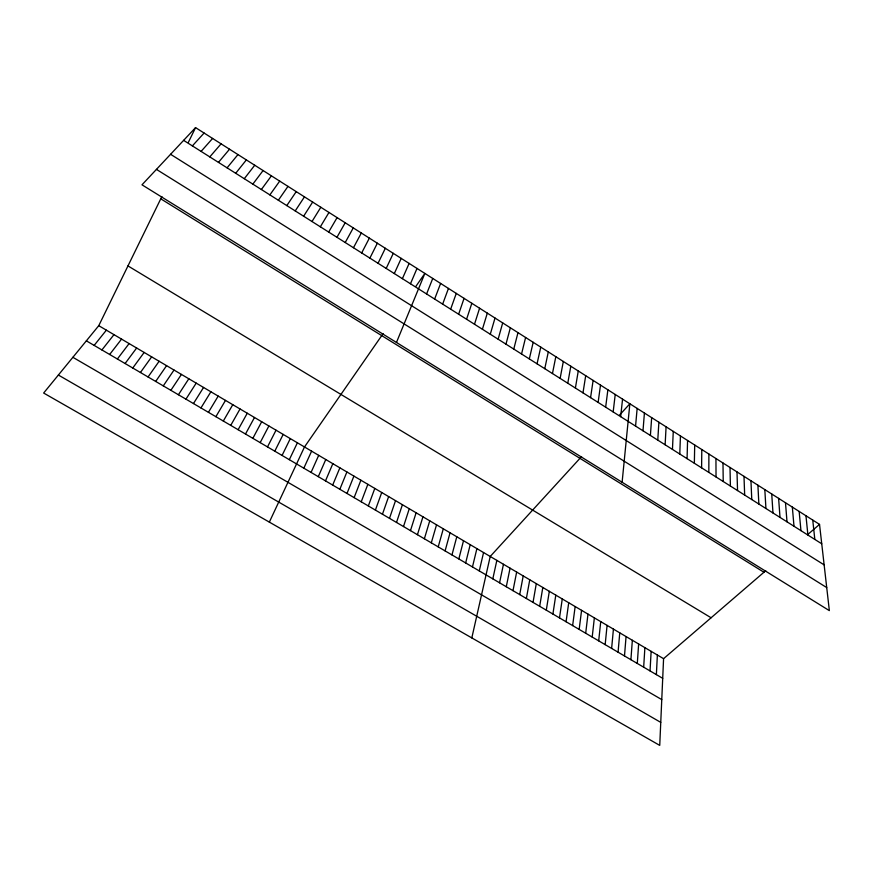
<?xml version="1.0" encoding="UTF-8"?>
<svg xmlns="http://www.w3.org/2000/svg" width="873" height="873" viewBox="0 0 873 873"><rect width="100%" height="100%" fill="white"/><g stroke="black" fill="none" stroke-linecap="round" stroke-linejoin="round"><path stroke-width="1.31" d="M708.832 472.402L708.887 454.036M701.597 467.83L701.805 449.53M694.351 463.247L694.701 445.012M687.073 458.652L687.575 440.483M679.783 454.036L680.438 435.943M765.741 570.713L663.578 658.679L659.737 745.389L43.65 393.036L98.758 325.673L161.876 196.545M672.461 449.409L673.269 431.393M656.376 674.622L657.369 655.012M665.128 444.772L666.088 426.821M650.036 670.911L651.138 651.345M643.674 667.19L644.885 647.657M657.773 440.123L658.886 422.237M637.301 663.447L638.632 643.968M650.396 435.463L651.662 417.643M630.906 659.704L632.347 640.269M624.49 655.95L626.061 636.559M642.997 430.782L644.416 413.038M618.073 652.196L619.754 632.838M635.566 426.089L637.148 408.411M611.624 648.421L613.424 629.106M605.164 644.634L607.084 625.374M622.111 482.245L629.859 403.784L619.546 415.068M598.692 640.847L600.733 621.631M620.659 416.661L622.558 399.136M592.2 637.05L594.36 617.866M613.173 411.925L615.225 394.476M585.696 633.231L587.976 614.101M579.17 629.411L581.571 610.325M605.655 407.178L607.881 389.805M572.633 625.581L575.154 606.549M598.125 402.42L600.504 385.113M566.075 621.74L568.716 602.752M590.574 397.641L593.116 380.41M559.495 617.898L562.267 598.943M552.904 614.035L555.795 595.135M582.989 392.85L585.696 375.696M546.302 610.162L549.313 591.316M575.394 388.049L578.264 370.97M539.678 606.288L542.81 587.474M533.032 602.392L536.295 583.633M567.777 383.225L570.8 366.224M526.375 598.496L529.758 579.781M519.697 594.589L523.211 575.918M560.128 378.391L563.325 361.466M512.997 590.672L516.652 572.055M552.456 373.546L555.817 356.697M506.285 586.743L510.061 568.17M499.563 582.793L503.459 564.274M544.774 368.679L548.299 351.917M492.819 578.843L496.846 560.379M537.059 363.801L540.758 347.116M471.813 637.912L490.211 556.472L581.56 456.59M479.266 570.92L483.566 552.544M529.322 358.912L533.185 342.303M472.468 566.937L476.898 548.615M521.552 354.001L525.601 337.48M465.658 562.943L470.209 544.676M513.771 349.08L517.984 332.635M458.827 558.938L463.508 540.725M451.974 554.933L456.786 536.764M505.969 344.148L510.356 327.779M445.099 550.907L450.053 532.792M498.134 339.193L502.695 322.912M438.213 546.869L443.298 528.809M431.306 542.831L436.533 524.815M490.288 334.228L495.013 318.034M424.376 538.772L429.745 520.81M482.409 329.252L487.309 313.134M417.436 534.712L422.936 516.805M410.474 530.631L416.115 512.778M474.497 324.254L479.583 308.224M403.501 526.55L409.273 508.741M466.575 319.245L471.835 303.291M396.506 522.447L402.409 504.703M389.489 518.344L395.534 500.644M458.631 314.215L464.065 298.348M382.45 514.219L388.638 496.584M450.654 309.173L456.273 293.393M375.401 510.094L381.73 492.503M442.655 304.12L448.46 288.428M368.33 505.947L374.801 488.422M361.236 501.8L367.849 484.329M434.634 299.046L440.614 283.441M354.122 497.632L360.887 480.215M346.996 493.463L353.903 476.101M426.581 293.961L432.757 278.432M339.848 489.273L346.897 471.966M396.462 342.456L424.867 273.424L415.93 286.3M332.678 485.082L339.87 467.83M410.474 283.769L417.01 268.426M325.498 480.87L332.831 463.683M318.285 476.647L325.782 459.514M402.398 278.673L409.121 263.406M311.061 472.424L318.7 455.346M394.312 273.555L401.22 258.386M303.826 468.179L311.606 451.166M269.342 522.119L304.491 446.965L383.105 333.628M386.193 268.426L393.286 253.334M289.323 459.689L297.398 442.786M378.053 263.275L385.331 248.281M188.35 142.375L195.563 127.611L819.529 524.389L829.35 610.631L141.993 184.814L195.563 127.611M282.066 455.444L290.294 438.606M274.788 451.177L283.168 434.405M369.879 258.113L377.354 243.207M267.498 446.911L276.032 430.193M361.684 252.93L369.355 238.122M260.187 442.622L268.873 425.969M252.854 438.333L261.682 421.735M353.467 247.736L361.324 233.015M245.499 434.023L254.49 417.49M345.228 242.519L353.27 227.897M238.122 429.712L247.266 413.235M336.956 237.292L345.195 222.757M230.734 425.38L240.031 408.968M223.313 421.037L232.775 404.69M328.663 232.054L337.098 217.606M215.882 416.683L225.496 400.391M208.429 412.318L218.195 396.091M320.347 226.794L328.979 212.445M200.954 407.942L210.884 391.781M311.999 221.513L320.828 207.261M193.468 403.555L203.551 387.459M303.629 216.22L312.654 202.067M185.949 399.157L196.196 383.116M178.408 394.738L188.819 378.773M295.227 210.917L304.459 196.851M170.857 390.318L181.431 374.419M286.802 205.592L296.231 191.624M163.284 385.877L174.011 370.043M155.689 381.436L166.579 365.656M278.356 200.244L287.981 186.375M148.061 376.972L159.126 361.269M269.877 194.886L279.709 181.115M140.422 372.498L151.651 356.861M132.761 368.013L144.154 352.441M261.376 189.506L271.416 175.833M125.09 363.517L136.646 348.011M252.843 184.116L263.089 170.541M117.386 358.999L129.106 343.569M109.66 354.482L121.554 339.117M244.287 178.703L254.741 165.237M101.912 349.942L113.981 334.643M235.699 173.28L246.361 159.912M94.142 345.402L106.375 330.169M227.089 167.834L237.969 154.565M218.457 162.378L229.534 149.207M209.793 156.9L221.087 143.838M201.096 151.4L212.608 138.436M192.376 145.889L204.096 133.034M808.049 534.276L819.529 524.389M58.371 375.041L660.752 722.375M72.885 357.308L661.767 699.6M86.362 340.841L662.705 678.332M98.758 325.673L663.578 658.679M127.971 265.916L711.091 617.768M160.763 198.826L763.951 572.251M156.442 169.384L826.72 587.573M170.573 154.292L824.134 564.875M183.625 140.357L821.733 543.792M812.752 520.09L814.825 539.427M805.965 515.768L807.907 535.04M799.155 511.436L800.956 530.653M792.335 507.093L793.994 526.244M785.482 502.739L787.01 521.825M778.618 498.374L780.004 517.405M771.732 493.998L772.976 512.964M764.824 489.611L765.927 508.501M757.906 485.202L758.866 504.037M750.955 480.794L751.773 499.552M743.992 476.363L744.669 495.067M737.008 471.922L737.543 490.561M730.014 467.47L730.395 486.043M722.986 463.006L723.226 481.503M715.947 458.521L716.035 476.964"/></g></svg>
